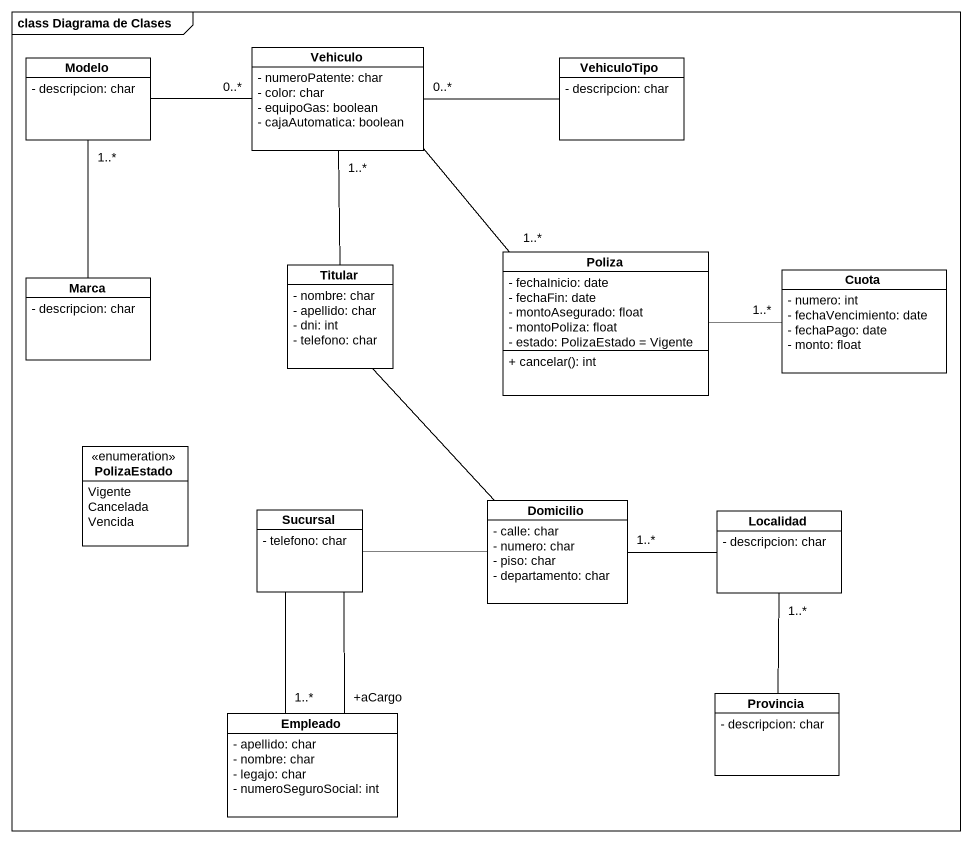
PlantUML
@startuml
mainframe class Diagrama de Clases
hide circle
hide empty members
skinparam classAttributeIconSize 0
class Vehiculo {
  - numeroPatente: char
  - color: char
  - equipoGas: boolean
  - cajaAutomatica: boolean
}
class Modelo {
  - descripcion: char
}
class VehiculoTipo {
  - descripcion: char
}
class Poliza {
  - fechaInicio: date
  - fechaFin: date
  - montoAsegurado: float
  - montoPoliza: float
  - estado: PolizaEstado = Vigente
  + cancelar(): int
}
class Marca {
  - descripcion: char
}
class Titular {
  - nombre: char
  - apellido: char
  - dni: int
  - telefono: char
}
class Cuota {
  - numero: int
  - fechaVencimiento: date
  - fechaPago: date
  - monto: float
}
enum PolizaEstado {
  Vigente
  Cancelada
  Vencida
}
class Sucursal {
  - telefono: char
}
class Domicilio {
  - calle: char
  - numero: char
  - piso: char
  - departamento: char
}
class Localidad {
  - descripcion: char
}
class Empleado {
  - apellido: char
  - nombre: char
  - legajo: char
  - numeroSeguroSocial: int
}
class Provincia {
  - descripcion: char
}
Vehiculo "0..*" -left- Modelo
Vehiculo "0..*" -right- VehiculoTipo
Vehiculo "1..*" -- Titular
Poliza "1..*" -up- Vehiculo
Poliza -right- "1..*" Cuota
Marca -up- "1..*" Modelo
Titular -- Domicilio
Sucursal -right- Domicilio
Sucursal -- "1..*" Empleado
Sucursal -- "+aCargo" Empleado
Domicilio "1..*" -right- Localidad
Localidad "1..*" -- Provincia
@enduml
